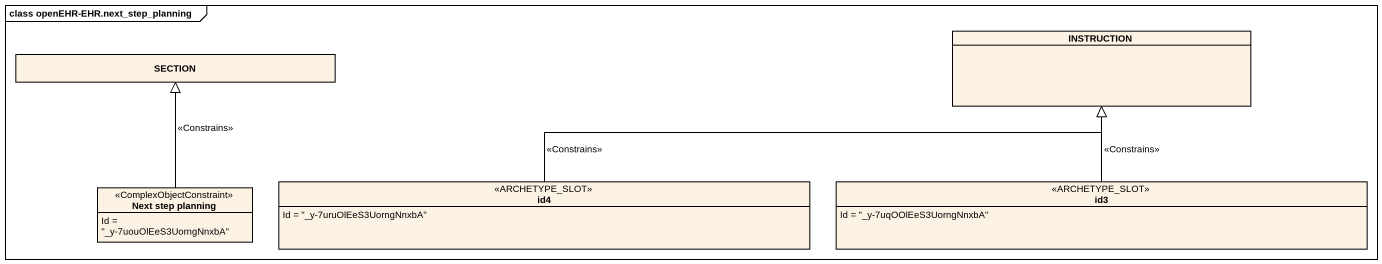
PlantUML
@startuml
mainframe class openEHR-EHR.next_step_planning
hide circle
hide empty members
class INSTRUCTION
class SECTION
class "Next step planning" as Next_step_planning <<ComplexObjectConstraint>> {
  Id = "_y-7uouOlEeS3UorngNnxbA"
}
class id4 <<ARCHETYPE_SLOT>> {
  Id = "_y-7uruOlEeS3UorngNnxbA"
}
class id3 <<ARCHETYPE_SLOT>> {
  Id = "_y-7uqOOlEeS3UorngNnxbA"
}
Next_step_planning -up-|> SECTION : <<Constrains>>
id4 -right-|> INSTRUCTION : <<Constrains>>
id3 -up-|> INSTRUCTION : <<Constrains>>
@enduml
